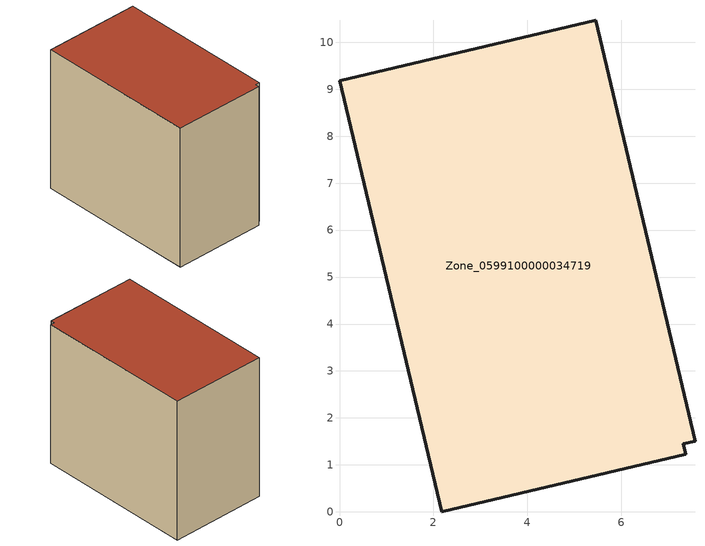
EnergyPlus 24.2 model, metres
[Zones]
Zone_0599100000034719
 floor ground (C_G): 7.57,1.51 7.32,1.46 7.37,1.23 2.18,0 0,9.18 5.45,10.47 z0
 wall outside (C_F): 7.57,1.51 5.45,10.47 0,9.18 2.18,0 7.37,1.23 7.32,1.46 7.57,1.51 z0:8.37
 roof outside (C_R): 7.32,1.46 7.57,1.51 5.45,10.47 0,9.18 2.18,0 7.37,1.23 z8.37
[BUILDING]
Pand.0599100000034719: North Axis=0; Terrain=City; Loads Convergence Tolerance Value=0.04; Temperature Convergence Tolerance Value=0.4; Solar Distribution=FullExterior; Maximum Number of Warmup Days=25; Minimum Number of Warmup Days=1
[Site:Location]
Rotterdam.The.Hague.AP_ZH_NLD Design_Conditions: Latitude=51.96; Longitude=4.45; Time Zone=1; Elevation=-4.5
[SITE:GROUNDTEMPERATURE:BUILDINGSURFACE]
18, 18, 18, 18, 18, 18, 18, 18, 18, 18, 18, 18
[MATERIAL] Thermal Absorptance=0.9; Solar Absorptance=0.7; Visible Absorptance=0.7
Name | Roughness | Thickness | Conductivity | Density | Specific Heat
G.TC.1975-1991 | MediumSmooth | 0.15 | 0.288461 | 540 | 1210
F.TC.1975-1991 | Rough | 0.3 | 0.230769 | 1920 | 840
R.TC.1975-1991 | MediumRough | 0.2 | 0.153846 | 1500 | 1000
[CONSTRUCTION]
C_G: G.TC.1975-1991
C_F: F.TC.1975-1991
C_R: R.TC.1975-1991
[ZONE]
Zone_0599100000034719: Type=1; Multiplier=1; Ceiling Height=Autocalculate; Volume=Autocalculate; Floor Area=autocalculate; Part of Total Floor Area=Yes
[ZONEINFILTRATION:DESIGNFLOWRATE]
Infil_Zone_0599100000034719: Zone or ZoneList or Space or SpaceList=Zone_0599100000034719; Schedule=AlwaysOn; Design Flow Rate Calculation Method=Flow/Area; Flow Rate per Floor Area=0.003; Constant Term Coefficient=1; Temperature Term Coefficient=0; Velocity Term Coefficient=0; Velocity Squared Term Coefficient=0
[HVACTEMPLATE:ZONE:IDEALLOADSAIRSYSTEM]
Zone_0599100000034719: Maximum Heating Supply Air Temperature=50; Minimum Cooling Supply Air Temperature=13; Maximum Heating Supply Air Humidity Ratio=0.0156; Minimum Cooling Supply Air Humidity Ratio=0.0077; Heating Limit=NoLimit; Cooling Limit=NoLimit; Dehumidification Control Type=ConstantSensibleHeatRatio; Cooling Sensible Heat Ratio=0.7; Dehumidification Setpoint=60; Humidification Control Type=None; Humidification Setpoint=30; Outdoor Air Method=None; Outdoor Air Flow Rate per Person=0.00944; Outdoor Air Flow Rate per Zone Floor Area=0; Outdoor Air Flow Rate per Zone=0; Demand Controlled Ventilation Type=None; Outdoor Air Economizer Type=NoEconomizer; Heat Recovery Type=None; Sensible Heat Recovery Effectiveness=0.7; Latent Heat Recovery Effectiveness=0.65
[ZONECONTROL:THERMOSTAT]
ThermostatControl_Zone_0599100000034719: Zone or ZoneList=Zone_0599100000034719; Control Type Schedule=DualSetpointControlType; Control 1=Thermostat_Zone_0599100000034719; Temperature Difference Between Cutout And Setpoint=0
[THERMOSTATSETPOINT:DUALSETPOINT]
Thermostat_Zone_0599100000034719: Heating Setpoint Temperature Schedule=HeatingSetpoint_Zone_0599100000034719; Cooling Setpoint Temperature Schedule=CoolingSetpoint_Zone_0599100000034719
[SCHEDULE:COMPACT]
HeatingSetpoint_Zone_0599100000034719: Through: 12/31, For: AllDays, Until: 24:00, 21
CoolingSetpoint_Zone_0599100000034719: Through: 12/31, For: AllDays, Until: 24:00, 24
DualSetpointControlType: Through: 12/31, For: AllDays, Until: 24:00, 4
AlwaysOn: Through: 12/31, For: AllDays, Until: 24:00, 1
